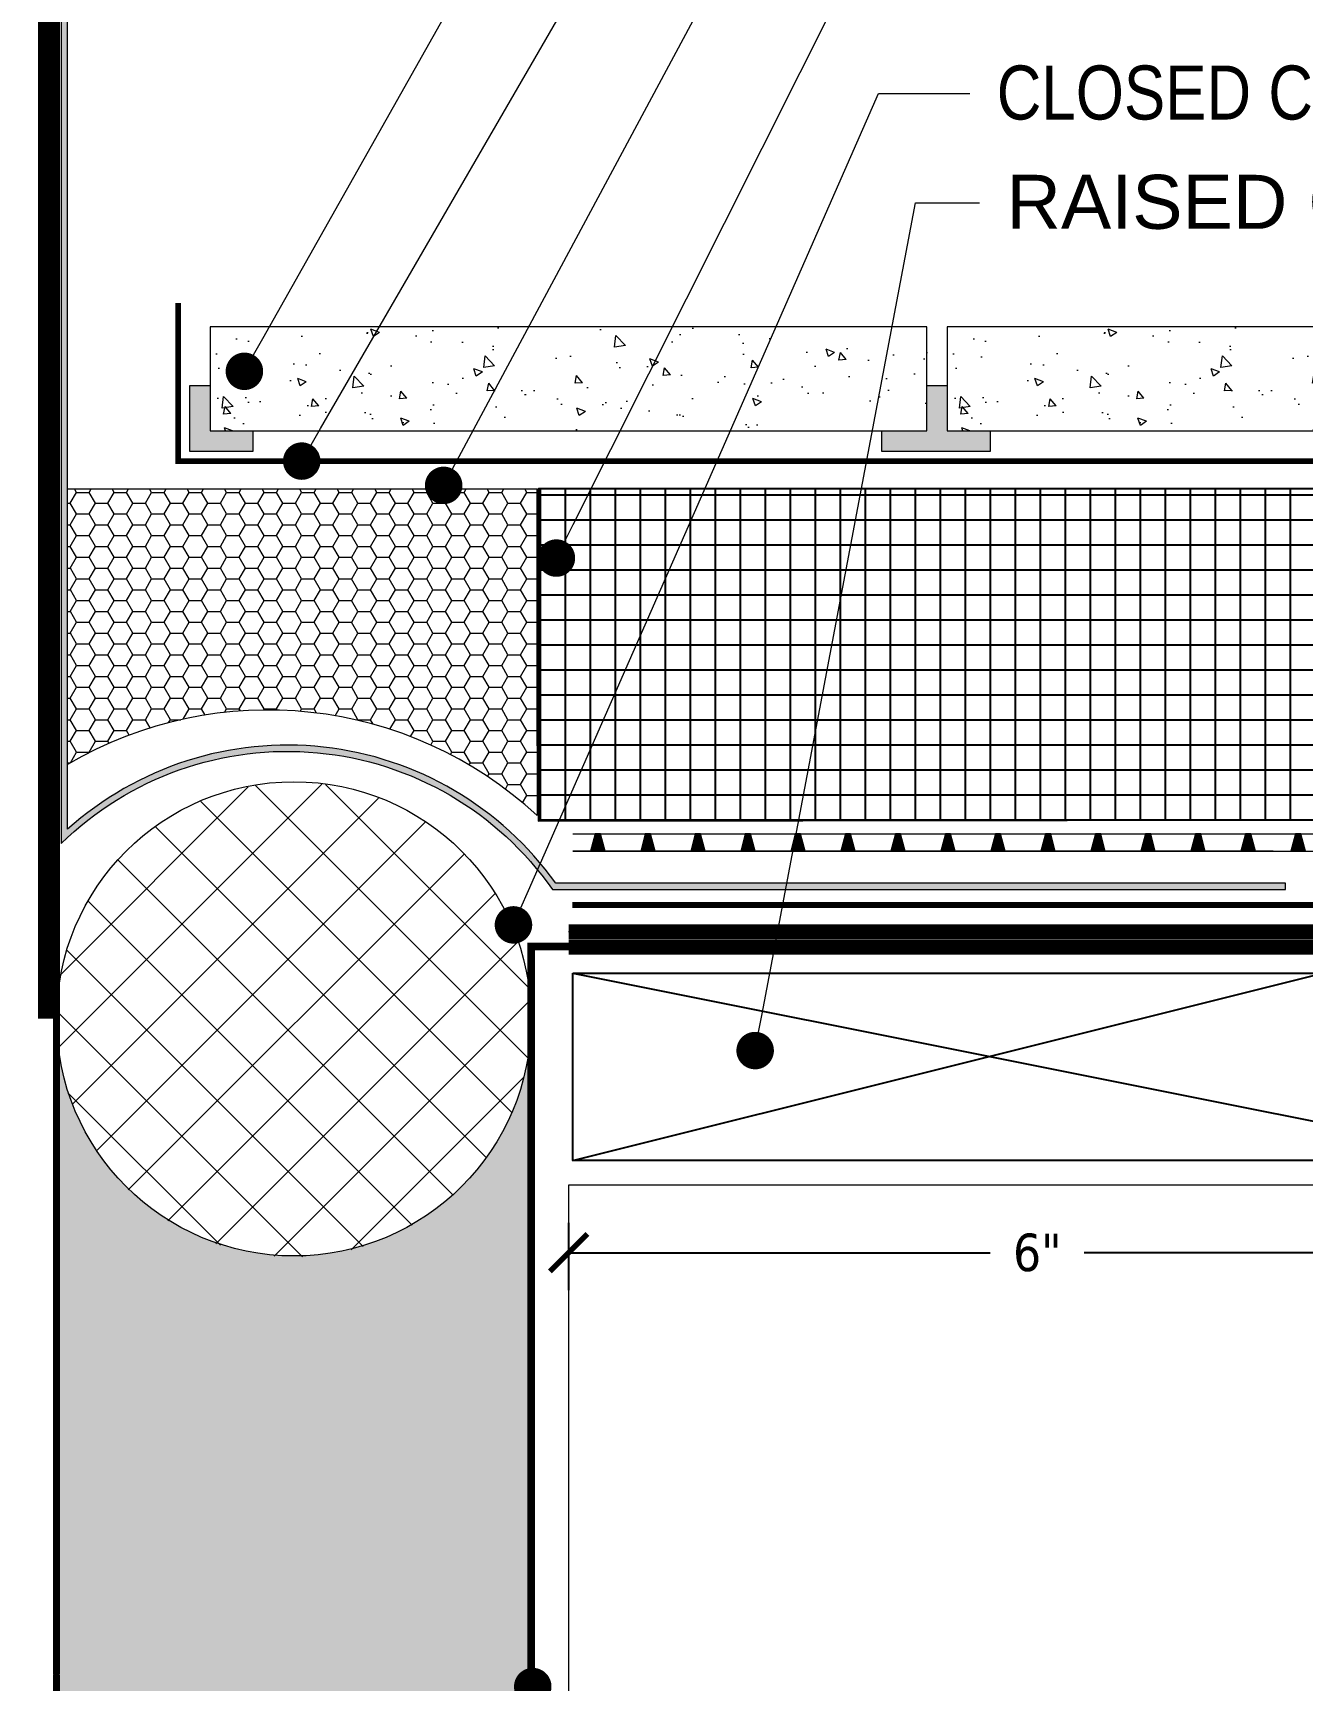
# Model space of a CAD drawing. Header units: inches. Extents: x -15 to 496, y -7 to 80.
# Drawn here: x 9.25 to 34.63, y 9.69 to 42.63 of the extents above; entities that cross this region are included whole.
import ezdxf
from ezdxf import colors
from ezdxf.entities.mleader import LeaderData, LeaderLine
from ezdxf.math import Vec2, Vec3

# ---------------------------------------------------------------- set-up
doc = ezdxf.new("R2010")
doc.units = ezdxf.units.IN
doc.header["$MEASUREMENT"] = 0
doc.linetypes.add('Dash', pattern=[0.25, 0.125, -0.125])
doc.linetypes.add('Dashed - Dense', pattern=[0.8, 0.5000000000000001, -0.3])
for name, color, linetype, lineweight in [('Dimensions', 20, 'Continuous', 0), ('Drainage Mat', 191, 'Continuous', 0), ('Others', 190, 'Continuous', 0), ('RAM HDR 327', 63, 'Continuous', 0), ('Ram Mastic', 191, 'Continuous', 0), ('RAM POLY FELT 3.5 FILTER FABRIC.', 4, 'Dash', 0), ('RT-250 HRA SYSTEM LIQUID', 241, 'Continuous', 0), ('RT-250 HRA SYSTEM MESH', 3, 'Continuous', 0), ('Text', 20, 'Continuous', 0)]:
    doc.layers.add(name, color=color, linetype=linetype, lineweight=lineweight)
doc.layers.add('Insulation Border', color=8, linetype='Continuous')
doc.layers.add('Insulation Foam', color=9, linetype='Continuous')
doc.layers.add('Protection Course', color=99, linetype='Dashed - Dense', lineweight=0, true_color=0x216123)
doc.styles.add('Annotative', font='tahoma.ttf')
doc.styles.get("Standard").update_dxf_attribs({"font": ''})
doc.styles.get('Standard').set_extended_font_data('Arial Narrow')
doc.dimstyles.new('Annotative', dxfattribs={"dimscale": 0, "dimtxt": 0.09375, "dimasz": 0.09375, "dimexe": 0.09375, "dimexo": 0.09375, "dimgap": 0.0625, "dimtad": 0, "dimtih": 1, "dimtoh": 1, "dimlfac": -1, "dimzin": 3, "dimdsep": 46, "dimlunit": 4, "dimtxsty": 'Annotative', "dimblk": 'ARCHTICK', "dimcen": 0.09, "dimclrd": 256, "dimclre": 256, "dimclrt": 256, "dimadec": 0, "dimazin": 2, "dimtfac": 1, "dimtix": 1, "dimtofl": 0, "dimtmove": 1, "dimatfit": 1, "dimldrblk": 'CLOSEDBLANK', "dimfxl": 1, "dimtfill": 1, "dimtolj": 1, "dimtzin": 0, "dimarcsym": 0})

# ---------------------------------------------------------------- blocks, each defined once
blk = doc.blocks.new('_Dot')
at = {"color": 0, "linetype": 'ByBlock', "lineweight": -2}
blk.add_line((-0.5, 0), (-1, 0), dxfattribs=at)
at = {"color": 0, "linetype": 'ByBlock', "const_width": 0.5}
blk.add_lwpolyline([(-0.25, 0, 1), (0.25, 0, 1)], format="xyb", close=True, dxfattribs=at)
blk = doc.blocks.new('*U18')
at = {"layer": 'Drainage Mat'}
h = blk.add_hatch(color=256, dxfattribs=at)
h.dxf.hatch_style = 1
h.paths.add_polyline_path([(0.5, 0.3434894559173207), (0.4471967740336369, 0.3434894559173207), (0.3551590517043379, 0), (0.5, 0), (0.644840948295661, 0), (0.5528032259663647, 0.3434894559173207)])
at = {"layer": 'Drainage Mat', "linetype": 'Continuous'}
for points in [[(0, 0.3434894559173207), (1, 0.3434894559173207)], [(0, 0), (1, 0)]]:
    blk.add_lwpolyline(points, dxfattribs=at)
blk.add_lwpolyline([(0.5, 0.3434894559173207), (0.4471967740336369, 0.3434894559173207), (0.3551590517043379, 0), (0.5, 0), (0.644840948295661, 0), (0.5528032259663647, 0.3434894559173207)], close=True, dxfattribs=at)
blk = doc.blocks.new('*U19')
at = {"layer": 'Drainage Mat', "color": 0, "linetype": 'ByBlock', "lineweight": -2, "transparency": 16777216}
for p in [(20.048463443129435, 26.26517025282618), (21.048463443129435, 26.26517025282618), (22.048463443129435, 26.26517025282618), (23.048463443129435, 26.26517025282618), (24.048463443129435, 26.26517025282618), (25.048463443129435, 26.26517025282618), (26.048463443129435, 26.26517025282618), (27.048463443129435, 26.26517025282618), (28.048463443129435, 26.26517025282618), (29.048463443129435, 26.26517025282618), (30.048463443129435, 26.26517025282618), (31.048463443129435, 26.26517025282618), (32.048463443129435, 26.26517025282618), (33.048463443129435, 26.26517025282618), (34.048463443129435, 26.26517025282618)]:
    blk.add_blockref('*U18', p, dxfattribs=at)
blk = doc.blocks.new('_ArchTick')
at = {"color": 0, "linetype": 'ByBlock', "const_width": 0.15}
blk.add_lwpolyline([(-0.5, -0.5), (0.5, 0.5)], dxfattribs=at)
blk = doc.blocks.new('*D25')
at = {"layer": 'Defpoints', "color": 0, "transparency": 16777216}
for p in [(38.70365223861597, 20.401707986979872), (19.962747214748447, 19.58192110028709), (38.70365223861597, 18.232645810104188)]:
    blk.add_point(p, dxfattribs=at)
at = {"layer": 'Dimensions', "lineweight": -2, "transparency": 16777216}
for p, q in [((38.70365223861597, 19.651707986979872), (38.70365223861597, 17.482645810104188)), ((19.962747214748447, 18.83192110028709), (19.962747214748447, 17.482645810104188)), ((19.962747214748447, 18.232645810104188), (28.39473431365333, 18.232645810104188)), ((38.70365223861597, 18.232645810104188), (30.27166513971109, 18.232645810104188))]:
    blk.add_line(p, q, dxfattribs=at)
at = {"layer": 'Dimensions', "lineweight": -2, "transparency": 16777216, "xscale": 0.75, "yscale": 0.75, "zscale": 0.75, "rotation": 180}
blk.add_blockref('_ArchTick', (19.962747214748447, 18.232645810104188), dxfattribs=at)
at = {"layer": 'Dimensions', "lineweight": -2, "transparency": 16777216, "xscale": 0.75, "yscale": 0.75, "zscale": 0.75}
blk.add_blockref('_ArchTick', (38.70365223861597, 18.232645810104188), dxfattribs=at)
at = {"layer": 'Dimensions', "transparency": 16777216, "insert": (29.33319972668221, 18.232645810104188), "char_height": 0.75, "attachment_point": 5, "style": 'Annotative', "bg_fill": 3, "box_fill_scale": 1.25, "bg_fill_color": 9, "bg_fill_true_color": 13158600, "bg_fill_transparency": 0}
blk.add_mtext('\\A1;6"', dxfattribs=at)
blk = doc.blocks.new('_ClosedBlank')
at = {"color": 0, "linetype": 'ByBlock', "lineweight": -2}
for p, q in [((-1, 0.1666666666666666), (0, 0)), ((-1, 0.1666666666666666), (-1, -0.1666666666666666)), ((0, 0), (-1, -0.1666666666666666))]:
    blk.add_line(p, q, dxfattribs=at)
blk = doc.blocks.new('*D23')
at = {"layer": 'Defpoints', "color": 0, "transparency": 16777216}
for p in [(8.976974141485133, 19.58192110028709), (-8.441853331454585, 4.805723811243249), (14.469860718428102, 4.8057238112432525)]:
    blk.add_point(p, dxfattribs=at)
at = {"layer": 'Dimensions', "lineweight": -2, "transparency": 16777216}
for p, q in [((7.851974141485132, 19.581921100287087), (-9.566853331454588, 19.581921100287083)), ((-8.441853331454586, 19.581921100287083), (-8.441853331454586, 15.42816597490553)), ((-8.441853331454585, 4.805723811243249), (-8.441853331454585, 8.959478936624805)), ((13.344860718428102, 4.805723811243252), (-9.566853331454586, 4.805723811243249))]:
    blk.add_line(p, q, dxfattribs=at)
at = {"layer": 'Dimensions', "lineweight": -2, "transparency": 16777216, "xscale": 1.125, "yscale": 1.125, "zscale": 1.125}
for p, rotation in [((-8.441853331454586, 19.581921100287083), 90), ((-8.441853331454585, 4.805723811243249), 270)]:
    blk.add_blockref('_ArchTick', p, dxfattribs=dict(at, rotation=rotation))
at = {"layer": 'Dimensions', "transparency": 16777216, "insert": (-8.441853331454581, 12.193822455765167), "char_height": 1.125, "attachment_point": 5, "style": 'Annotative', "bg_fill": 3, "box_fill_scale": 1.25, "bg_fill_color": 9, "bg_fill_true_color": 13158600, "bg_fill_transparency": 0}
blk.add_mtext('\\A1;JOINT DEPTH IS\\P1.5 x JOINT WIDTH\\P3"MAX JOINT', dxfattribs=at)

msp = doc.modelspace()

# ---------------------------------------------------------------- hatches: boundary and pattern name
at = {"layer": 'Drainage Mat'}
h = msp.add_hatch(dxfattribs=at)
h.set_pattern_fill('ANSI37', color=256, scale=8)
h.set_pattern_definition([(45, (-1053.380115513799, 26.927562556673283), (-0.7071067811865476, 0.7071067811865476), []), (135, (-1053.380115513799, 26.927562556673283), (-0.7071067811865476, -0.7071067811865475), [])])
edge = h.paths.add_edge_path()
edge.add_arc((14.46477733557606, 22.893227737057888), 4.7428868662594255, 0, 360)
at = {"layer": 'Insulation Foam'}
h = msp.add_hatch(dxfattribs=at)
h.set_pattern_fill('NET', color=256, scale=4)
h.set_pattern_definition([(0, (-1216.6025556016025, 24.390304859106266), (0, 0.5), []), (90, (-1216.6025556016025, 24.390304859106266), (-0.5, 3.061616997868383e-17), [])])
h.paths.add_polyline_path([(73.75757813867847, 33.508425215979216), (19.358142606878005, 33.508425215979216), (19.35814172718949, 26.871193134305344), (35.21561677434249, 26.887728719392072), (40.023642416499, 22.237138425399674), (42.423005791316996, 22.23071900457736), (42.986706126187414, 22.21889562166169), (50.69767038671887, 22.218895621661694), (51.724997848397265, 22.2188956216617), (73.75757813867892, 22.2188956216617)])
at = {"layer": 'Others', "linetype": 'Continuous'}
h = msp.add_hatch(dxfattribs=at)
h.set_pattern_fill('CONCRETE___STRUCTURAL_0002', color=256, style=0, pattern_type=2)
h.set_pattern_definition([(129.9999999999999, (18.482862884882366, 35.47839970753909), (1.757463983313544, 0.15375817560101235), [0.18376845940420047, -2.021453053446205]), (185.00000000000003, (18.482862884882366, 35.47839970753909), (0.3399749175778564, 1.8430558611467969), [0.1470147675233602, -1.6171624427569624]), (79.54860000000015, (18.336407557554253, 35.46558653746573), (-1.417490371046166, 1.6892965666250517), [0.15617915357908055, -1.7179707432753006]), (133.81579999999994, (18.482862884882366, 35.96844893261696), (2.6150032442514375, 0.40556232353794), [0.27565268910630075, -3.032179580169308]), (83.36440000000016, (18.264945970041367, 35.93465193558387), (-2.290153672816629, 2.386828538846319), [0.23426873771935922, -2.576955703271602]), (188.8158, (18.482862884882366, 35.96844893261696), (-2.2901518096125306, 2.3868303275869645), [0.22052215128504027, -2.425743664135443]), (158.99999999999994, (18.237838272343538, 35.845936626347495), (1.4625691916708314, 0.9865153768613022), [0.18376845940420025, -2.0214530534462023]), (214.0000000000003, (18.237838272343538, 35.845936626347495), (-0.5961824492886838, 1.776796088201957), [0.14701476752336032, -1.6171624427569637]), (108.54859999999975, (18.11595755866699, 35.76372693374539), (-2.058752240146237, 0.7902790998834682), [0.15617915357908052, -1.7179707432753004]), (142.49999999999991, (18.482862884882366, 35.47839970753909), (-0.029794638376485993, 0.8156718755160973), [0, -1.5975604737538491, 0, -1.6416649040108573, 0, -1.6232880580704374]), (172.49999999999997, (18.482862884882366, 35.47839970753909), (-0.6445851148255894, 0.9664057688479316), [0, -0.9359940198987268, 0, -1.5608067818730074, 0, -0.6186871466608075]), (212.50000000000006, (19.029267770844285, 35.47839970753909), (1.3079963558773418, 0.05526498707581684), [0, -0.6125615313473346, 0, -1.911191977803684, 0, -2.5360047397779657]), (222.4999999999999, (19.274292383383113, 35.47839970753909), (-1.4289496518118305, 0.24528184509193485), [0, -0.7963299907515354, 0, -1.269227492951678, 0, -1.8009309021611646])])
h.paths.add_polyline_path([(27.126600613955702, 36.74693709429372), (12.793685098254514, 36.74693709429372), (12.793685098254514, 34.66919370228544), (27.126600613955702, 34.66919370228544)])
h = msp.add_hatch(dxfattribs=at)
h.set_pattern_fill('CONCRETE___STRUCTURAL_0002', color=256, style=0, pattern_type=2)
h.set_pattern_definition([(129.9999999999999, (33.223185718156515, 35.47839970753909), (1.757463983313544, 0.15375817560101235), [0.18376845940420047, -2.021453053446205]), (185.00000000000003, (33.223185718156515, 35.47839970753909), (0.3399749175778564, 1.8430558611467969), [0.1470147675233602, -1.6171624427569624]), (79.54860000000015, (33.0767303908284, 35.46558653746573), (-1.417490371046166, 1.6892965666250517), [0.15617915357908055, -1.7179707432753006]), (133.81579999999994, (33.223185718156515, 35.96844893261696), (2.6150032442514375, 0.40556232353794), [0.27565268910630075, -3.032179580169308]), (83.36440000000016, (33.005268803315516, 35.93465193558387), (-2.290153672816629, 2.386828538846319), [0.23426873771935922, -2.576955703271602]), (188.8158, (33.223185718156515, 35.96844893261696), (-2.2901518096125306, 2.3868303275869645), [0.22052215128504027, -2.425743664135443]), (158.99999999999994, (32.97816110561769, 35.845936626347495), (1.4625691916708314, 0.9865153768613022), [0.18376845940420025, -2.0214530534462023]), (214.0000000000003, (32.97816110561769, 35.845936626347495), (-0.5961824492886838, 1.776796088201957), [0.14701476752336032, -1.6171624427569637]), (108.54859999999975, (32.85628039194114, 35.76372693374539), (-2.058752240146237, 0.7902790998834682), [0.15617915357908052, -1.7179707432753004]), (142.49999999999991, (33.223185718156515, 35.47839970753909), (-0.029794638376485993, 0.8156718755160973), [0, -1.5975604737538491, 0, -1.6416649040108573, 0, -1.6232880580704374]), (172.49999999999997, (33.223185718156515, 35.47839970753909), (-0.6445851148255894, 0.9664057688479316), [0, -0.9359940198987268, 0, -1.5608067818730074, 0, -0.6186871466608075]), (212.50000000000006, (33.769590604118434, 35.47839970753909), (1.3079963558773418, 0.05526498707581684), [0, -0.6125615313473346, 0, -1.911191977803684, 0, -2.5360047397779657]), (222.4999999999999, (34.01461521665726, 35.47839970753909), (-1.4289496518118305, 0.24528184509193485), [0, -0.7963299907515354, 0, -1.269227492951678, 0, -1.8009309021611646])])
h.paths.add_polyline_path([(41.86692344722985, 36.74693709429372), (27.53400793152889, 36.74693709429372), (27.53400793152889, 34.66919370228544), (41.86692344722985, 34.66919370228544)])
for points in [[(12.38627776941405, 35.5768948071414), (12.793685102020277, 35.5768948071414), (12.793685102020277, 34.66919370074365), (13.650599033338608, 34.66919370074365), (13.650599033338608, 34.25541797004254), (12.38627776941405, 34.25541797004254)], [(28.390921866612757, 34.66919370228544), (28.390921866612757, 34.2554179706608), (26.224680697279723, 34.2554179706608), (26.224680697279723, 34.66919370228544), (27.126600613955702, 34.66919370228544), (27.126600613955702, 35.5768947996457), (27.53400793152889, 35.5768947996457), (27.53400793152889, 34.66919370228544)]]:
    msp.add_hatch(color=256, dxfattribs=at).paths.add_polyline_path(points)
at = {"layer": 'Protection Course'}
h = msp.add_hatch(dxfattribs=at)
h.set_pattern_fill('AGGREGAT', color=256, scale=0.3, pattern_type=2)
h.set_pattern_definition([(0, (-1053.3750321309471, 26.944495698273997), (0.3, 0.3), [0.03, -0.045, 0.015, -0.045, 0.015, -0.15]), (0, (-1053.225032130947, 26.974495698273998), (0.3, 0.3), [0.015, -0.285]), (0, (-1053.3150321309472, 26.989495698274), (0.3, 0.3), [0.015, -0.03, 0.015, -0.24]), (0, (-1053.165032130947, 27.004495698273995), (0.3, 0.3), [0.03, -0.27]), (0, (-1053.1350321309474, 27.019495698273996), (0.3, 0.3), [0.015, -0.285]), (0, (-1053.225032130947, 27.049495698273997), (0.3, 0.3), [0.03, -0.27]), (0, (-1053.3750321309471, 27.064495698273998), (0.3, 0.3), [0.015, -0.03, 0.015, -0.075, 0.045, -0.12]), (0, (-1053.165032130947, 27.094495698273995), (0.3, 0.3), [0.03, -0.27]), (0, (-1053.3450321309474, 27.109495698273996), (0.3, 0.3), [0.03, -0.015, 0.015, -0.12, 0.015, -0.105]), (0, (-1053.3600321309473, 27.124495698273996), (0.3, 0.3), [0.015, -0.285]), (0, (-1053.2550321309473, 27.139495698273997), (0.3, 0.3), [0.015, -0.015, 0.015, -0.255]), (0, (-1053.3000321309473, 27.154495698273998), (0.3, 0.3), [0.015, -0.285]), (0, (-1053.1050321309472, 27.169495698273998), (0.3, 0.3), [0.015, -0.285]), (0, (-1053.2400321309474, 27.184495698274), (0.3, 0.3), [0.015, -0.12, 0.015, -0.15]), (0, (-1053.2400321309474, 27.199495698273996), (0.3, 0.3), [0.03, -0.27]), (0, (-1053.1800321309474, 27.214495698273996), (0.3, 0.3), [0.03, -0.27]), (0, (-1053.3600321309473, 27.229495698273997), (0.3, 0.3), [0.015, -0.18, 0.03, -0.075]), (90, (-1053.3750321309471, 27.079495698273995), (-0.29999999999999993, 0.3), [0.06, -0.06, 0.03, -0.15]), (90, (-1053.3600321309473, 27.079495698273995), (-0.29999999999999993, 0.3), [0.015, -0.105, 0.03, -0.15]), (90, (-1053.3450321309474, 27.004495698273995), (-0.29999999999999993, 0.3), [0.045, -0.255]), (90, (-1053.330032130947, 27.004495698273995), (-0.29999999999999993, 0.3), [0.03, -0.27]), (90, (-1053.3150321309472, 26.959495698273997), (-0.29999999999999993, 0.3), [0.015, -0.18, 0.015, -0.015, 0.03, -0.045]), (90, (-1053.2850321309475, 26.959495698273997), (-0.29999999999999993, 0.3), [0.015, -0.105, 0.015, -0.165]), (90, (-1053.2700321309471, 27.079495698273995), (-0.29999999999999993, 0.3), [0.03, -0.045, 0.015, -0.015, 0.03, -0.165]), (90, (-1053.2550321309473, 27.019495698273996), (-0.29999999999999993, 0.3), [0.03, -0.165, 0.015, -0.09]), (90, (-1053.2400321309474, 26.959495698273997), (-0.29999999999999993, 0.3), [0.015, -0.015, 0.03, -0.24]), (90, (-1053.2100321309472, 27.154495698273998), (-0.29999999999999993, 0.3), [0.015, -0.285]), (90, (-1053.1950321309473, 27.154495698273998), (-0.29999999999999993, 0.3), [0.03, -0.03, 0.015, -0.015, 0.03, -0.18]), (90, (-1053.1800321309474, 27.019495698273996), (-0.29999999999999993, 0.3), [0.015, -0.015, 0.015, -0.03, 0.015, -0.21]), (90, (-1053.1350321309474, 27.124495698273996), (-0.29999999999999993, 0.3), [0.06, -0.24]), (90, (-1053.1200321309475, 27.094495698273995), (-0.29999999999999993, 0.3), [0.06, -0.045, 0.03, -0.165]), (90, (-1053.1050321309472, 26.974495698273998), (-0.29999999999999993, 0.3), [0.015, -0.045, 0.03, -0.21]), (90, (-1053.0900321309473, 27.004495698273995), (-0.29999999999999993, 0.3), [0.045, -0.255]), (45, (-1053.2550321309473, 26.944495698273997), (0, 0.29999999949659056), [0.021213000000000003, -0.4030510686]), (45, (-1053.0900321309473, 26.959495698273997), (0, 0.29999999949659056), [0.021213000000000003, -0.36062506860000004, 0.021213000000000003, -0.021213000000000003]), (45, (-1053.2850321309475, 26.974495698273998), (0, 0.29999999949659056), [0.021213000000000003, -0.16970400000000002, 0.021213000000000003, -0.21213406860000003]), (45, (-1053.2100321309472, 26.974495698273998), (0, 0.29999999949659056), [0.021213000000000003, -0.3394120686, 0.021213000000000003, -0.042426000000000005]), (45, (-1053.1950321309473, 26.974495698273998), (0, 0.29999999949659056), [0.042426000000000005, -0.16970400000000002, 0.042426000000000005, -0.16970806859999998]), (45, (-1053.2700321309471, 27.004495698273995), (0, 0.29999999949659056), [0.02121, -0.19091999999999998, 0.02121, -0.02121, 0.02121, -0.1485040686]), (45, (-1053.1200321309475, 27.019495698273996), (0, 0.29999999949659056), [0.021213000000000003, -0.021213000000000003, 0.021213000000000003, -0.36062506860000004]), (45, (-1053.330032130947, 27.034495698273997), (0, 0.29999999949659056), [0.021213000000000003, -0.254556, 0.021213000000000003, -0.12728206860000002]), (45, (-1053.0900321309473, 27.064495698273998), (0, 0.29999999949659056), [0.02121, -0.02121, 0.02121, -0.08485200000000001, 0.02121, -0.2545720686]), (45, (-1053.2700321309471, 27.109495698273996), (0, 0.29999999949659056), [0.021213000000000003, -0.4030510686]), (45, (-1053.3450321309474, 27.124495698273996), (0, 0.29999999949659056), [0.04242629999999999, -0.3818377686]), (45, (-1053.3750321309471, 27.154495698273998), (0, 0.29999999949659056), [0.021213000000000003, -0.021213000000000003, 0.021213000000000003, -0.36062506860000004]), (45, (-1053.2100321309472, 27.199495698273996), (0, 0.29999999949659056), [0.021213000000000003, -0.4030510686]), (45, (-1053.1200321309475, 27.229495698273997), (0, 0.29999999949659056), [0.021213000000000003, -0.4030510686]), (135, (-1053.2400321309474, 26.974495698273998), (1.6653345369377347e-17, 0.29999999949659056), [0.021213000000000003, -0.4030510686]), (135, (-1053.225032130947, 26.974495698273998), (1.6653345369377347e-17, 0.29999999949659056), [0.021213000000000003, -0.4030510686]), (135, (-1053.3150321309472, 26.989495698274), (1.6653345369377347e-17, 0.29999999949659056), [0.021213000000000003, -0.08485200000000001, 0.042426000000000005, -0.2757730686]), (135, (-1053.3750321309471, 26.989495698274), (1.6653345369377347e-17, 0.29999999949659056), [0.021213000000000003, -0.4030510686]), (135, (-1053.1800321309474, 27.034495698273997), (1.6653345369377347e-17, 0.29999999949659056), [0.021213000000000003, -0.16970562, 0.021213000000000003, -0.2121324486]), (135, (-1053.165032130947, 27.034495698273997), (1.6653345369377347e-17, 0.29999999949659056), [0.02121, -0.12729, 0.02121, -0.12726, 0.02121, -0.10608406860000001]), (135, (-1053.3450321309474, 27.049495698273997), (1.6653345369377347e-17, 0.29999999949659056), [0.021213000000000003, -0.4030510686]), (135, (-1053.1050321309472, 27.064495698273998), (1.6653345369377347e-17, 0.29999999949659056), [0.04242, -0.10606499999999999, 0.02121, -0.02121, 0.02121, -0.21214906860000002]), (135, (-1053.3000321309473, 27.109495698273996), (1.6653345369377347e-17, 0.29999999949659056), [0.021213000000000003, -0.4030510686]), (135, (-1053.1800321309474, 27.109495698273996), (1.6653345369377347e-17, 0.29999999949659056), [0.04242629999999999, -0.3818377686]), (135, (-1053.165032130947, 27.109495698273996), (1.6653345369377347e-17, 0.29999999949659056), [0.021213000000000003, -0.4030510686]), (135, (-1053.2550321309473, 27.139495698273997), (1.6653345369377347e-17, 0.29999999949659056), [0.021213000000000003, -0.4030510686]), (135, (-1053.3450321309474, 27.184495698274), (1.6653345369377347e-17, 0.29999999949659056), [0.021213000000000003, -0.4030510686]), (135, (-1053.1050321309472, 27.184495698274), (1.6653345369377347e-17, 0.29999999949659056), [0.021213000000000003, -0.4030510686]), (26.565051199999992, (-1053.3450321309474, 26.944495698273997), (0.30000000000002824, 1.2001934446281836e-10), [0.03354, -0.6372803930999998]), (26.565051199999992, (-1053.3750321309471, 26.974495698273998), (0.30000000000002824, 1.2001934446281836e-10), [0.03354, -0.6372803930999998]), (26.565051199999992, (-1053.3750321309471, 26.989495698274), (0.30000000000002824, 1.2001934446281836e-10), [0.03354, -0.6372803930999998]), (26.565051199999992, (-1053.3000321309473, 26.989495698274), (0.30000000000002824, 1.2001934446281836e-10), [0.03354, -0.6372803930999998]), (26.565051199999992, (-1053.3150321309472, 27.049495698273997), (0.30000000000002824, 1.2001934446281836e-10), [0.03354, -0.6372803930999998]), (26.565051199999992, (-1053.3150321309472, 27.064495698273998), (0.30000000000002824, 1.2001934446281836e-10), [0.03354, -0.6372803930999998]), (26.565051199999992, (-1053.2550321309473, 27.124495698273996), (0.30000000000002824, 1.2001934446281836e-10), [0.03354, -0.6372803930999998]), (26.565051199999992, (-1053.2400321309474, 27.139495698273997), (0.30000000000002824, 1.2001934446281836e-10), [0.03354, -0.6372803930999998]), (26.565051199999992, (-1053.3600321309473, 27.169495698273998), (0.30000000000002824, 1.2001934446281836e-10), [0.03354, -0.6372803930999998]), (26.565051199999992, (-1053.2700321309471, 27.169495698273998), (0.30000000000002824, 1.2001934446281836e-10), [0.03354, -0.6372803930999998]), (63.43494882000001, (-1053.1200321309475, 26.944495698273997), (1.5299594924300663e-11, 0.3000000000000282), [0.03353999999999997, -0.6372803930999994]), (63.43494882000001, (-1053.1950321309473, 26.989495698274), (1.5299594924300663e-11, 0.3000000000000282), [0.03353999999999997, -0.6372803930999994]), (63.43494882000001, (-1053.2400321309474, 27.019495698273996), (1.5299594924300663e-11, 0.3000000000000282), [0.03353999999999997, -0.6372803930999994]), (63.43494882000001, (-1053.1950321309473, 27.064495698273998), (1.5299594924300663e-11, 0.3000000000000282), [0.03353999999999997, -0.6372803930999994]), (63.43494882000001, (-1053.1800321309474, 27.064495698273998), (1.5299594924300663e-11, 0.3000000000000282), [0.03353999999999997, -0.6372803930999994]), (63.43494882000001, (-1053.2850321309475, 27.109495698273996), (1.5299594924300663e-11, 0.3000000000000282), [0.03353999999999997, -0.6372803930999994]), (63.43494882000001, (-1053.3150321309472, 27.124495698273996), (1.5299594924300663e-11, 0.3000000000000282), [0.03353999999999997, -0.6372803930999994]), (63.43494882000001, (-1053.1950321309473, 27.184495698274), (1.5299594924300663e-11, 0.3000000000000282), [0.03353999999999997, -0.6372803930999994]), (63.43494882000001, (-1053.3150321309472, 27.214495698273996), (1.5299594924300663e-11, 0.3000000000000282), [0.03353999999999997, -0.6372803930999994]), (116.56505120000001, (-1053.3600321309473, 27.124495698273996), (-1.200194443828906e-10, 0.3000000000000282), [0.03353999999999997, -0.6372803930999994]), (116.56505120000001, (-1053.1800321309474, 27.124495698273996), (-1.200194443828906e-10, 0.3000000000000282), [0.03353999999999997, -0.6372803930999994]), (116.56505120000001, (-1053.3750321309471, 27.139495698273997), (-1.200194443828906e-10, 0.3000000000000282), [0.03353999999999997, -0.6372803930999994]), (116.56505120000001, (-1053.1350321309474, 27.184495698274), (-1.200194443828906e-10, 0.3000000000000282), [0.03353999999999997, -0.6372803930999994]), (116.56505120000001, (-1053.330032130947, 27.199495698273996), (-1.200194443828906e-10, 0.3000000000000282), [0.03353999999999997, -0.6372803930999994]), (116.56505120000001, (-1053.2700321309471, 27.214495698273996), (-1.200194443828906e-10, 0.3000000000000282), [0.03353999999999997, -0.6372803930999994]), (153.4349488, (-1053.2550321309473, 26.944495698273997), (-0.3000000000000282, 1.200193777695091e-10), [0.03354, -0.6372803930999998]), (153.4349488, (-1053.3150321309472, 26.974495698273998), (-0.3000000000000282, 1.200193777695091e-10), [0.03354, -0.6372803930999998]), (153.4349488, (-1053.1050321309472, 26.989495698274), (-0.3000000000000282, 1.200193777695091e-10), [0.03354, -0.6372803930999998]), (153.4349488, (-1053.1350321309474, 27.019495698273996), (-0.3000000000000282, 1.200193777695091e-10), [0.03354, -0.6372803930999998]), (153.4349488, (-1053.2550321309473, 27.049495698273997), (-0.3000000000000282, 1.200193777695091e-10), [0.03354, -0.6372803930999998]), (153.4349488, (-1053.330032130947, 27.064495698273998), (-0.3000000000000282, 1.200193777695091e-10), [0.03354, -0.6372803930999998]), (153.4349488, (-1053.2400321309474, 27.064495698273998), (-0.3000000000000282, 1.200193777695091e-10), [0.03354, -0.6372803930999998]), (153.4349488, (-1053.2850321309475, 27.094495698273995), (-0.3000000000000282, 1.200193777695091e-10), [0.03354, -0.6372803930999998]), (153.4349488, (-1053.2850321309475, 27.169495698273998), (-0.3000000000000282, 1.200193777695091e-10), [0.03354, -0.6372803930999998]), (153.4349488, (-1053.3750321309471, 27.229495698273997), (-0.3000000000000282, 1.200193777695091e-10), [0.03354, -0.6372803930999998]), (153.4349488, (-1053.1950321309473, 27.229495698273997), (-0.3000000000000282, 1.200193777695091e-10), [0.03354, -0.6372803930999998]), (153.4349488, (-1053.165032130947, 27.229495698273997), (-0.3000000000000282, 1.200193777695091e-10), [0.03354, -0.6372803930999998])])
edge = h.paths.add_edge_path()
edge.add_line((34.29490664332104, 25.496997386619498), (34.29490664332104, 25.621997386619498))
edge.add_line((34.29490664332104, 25.621997386619498), (19.70509428430944, 25.621997386619498))
edge.add_arc((14.341722939284349, 21.79620320104964), 6.588053835160758, 35.500981220284615, 131.89387685699342)
edge.add_line((9.942530175159732, 26.700237903113848), (9.942530175159732, 62.70372858894375))
edge.add_line((9.942530175159732, 62.70372858894375), (9.817530175159732, 62.70372858894375))
edge.add_line((9.817530175159732, 62.70372858894375), (9.817530175159732, 26.417221254326122))
edge.add_arc((14.338481103948016, 21.79465299830246), 6.465843686798288, 34.931756182481024, 134.3632643875278, ccw=False)
edge.add_line((19.63940372292734, 25.496997386619498), (34.29490664332104, 25.496997386619498))
at = {"layer": 'Ram Mastic', "linetype": 'Continuous'}
h = msp.add_hatch(dxfattribs=at)
h.set_pattern_fill('HONEY', color=256, scale=2, style=0)
h.set_pattern_definition([(0, (-1053.3750321309471, 26.944495698273997), (0.375, 0.21650635094610965), [0.25, -0.5]), (120, (-1053.3750321309471, 26.944495698273997), (-0.3749999999999999, 0.2165063509461097), [0.2499999999999999, -0.4999999999999998]), (60, (-1053.3750321309471, 26.944495698273997), (8.326672684688674e-17, 0.43301270189221935), [-0.5, 0.25])])
edge = h.paths.add_edge_path()
edge.add_line((19.331438664794064, 33.50842512317631), (19.331438664794064, 26.976826751945552))
edge.add_arc((13.952042168506672, 21.172475986225393), 7.9138103639008985, 47.17604866247867, 120.44077623691557)
edge.add_line((9.942530175159732, 27.995393840852714), (9.942530175159732, 33.50842512317631))
edge.add_line((9.942530175159732, 33.50842512317631), (19.331438664794064, 33.50842512317631))
at = {"layer": 'RT-250 HRA SYSTEM LIQUID', "ltscale": 1.5}
msp.add_hatch(color=256, dxfattribs=at).paths.add_polyline_path([(9.726973852164178, 22.91016087865846), (9.726973852164406, 9.809253749811049, 1.0514358031147883), (19.212747584690874, 9.809253749822872), (19.21274758469633, 22.910160878653144, -0.9999999999980044)])

# ---------------------------------------------------------------- linework, layer by layer
at = {"layer": 'Drainage Mat'}
msp.add_lwpolyline([(34.048463443129435, 26.26517025282618), (20.048463443129435, 26.26517025282618)], dxfattribs=at)
at = {"layer": 'Insulation Border', "flags": 128}
msp.add_lwpolyline([(73.75757813867847, 33.508425215979216), (19.358142606878005, 33.508425215979216), (19.35814172718949, 26.871193134305344), (35.21561677434249, 26.887728719392072), (40.023642416499, 22.237138425399674), (42.423005791316996, 22.23071900457736), (42.986706126187414, 22.21889562166169), (50.69767038671887, 22.218895621661694), (51.724997848397265, 22.2188956216617), (73.75757813867892, 22.2188956216617)], close=True, dxfattribs=at)
at = {"layer": 'Insulation Border', "linetype": 'Continuous', "flags": 128}
msp.add_lwpolyline([(20.0498332633764, 23.82387270761704), (35.04356400849667, 23.82387270761704), (38.790738287243926, 20.0766984288699), (20.0498332633764, 20.0766984288699)], close=True, dxfattribs=at)
at = {"layer": 'Others'}
for p, q in [((19.331439544486898, 28.37012725143383), (19.331439544486898, 33.50842512317631)), ((73.75757737867832, 19.58192110028709), (19.962747214748447, 19.58192110028709)), ((19.962747214748447, 19.58192110028709), (19.962747214748447, 2.008947163741837))]:
    msp.add_line(p, q, dxfattribs=at)
at = {"layer": 'Others', "flags": 128}
for points in [[(27.126600613955702, 36.74693709429372), (12.793685098254514, 36.74693709429372), (12.793685098254514, 34.66919370228544), (27.126600613955702, 34.66919370228544)], [(41.86692344722985, 36.74693709429372), (27.53400793152889, 36.74693709429372), (27.53400793152889, 34.66919370228544), (41.86692344722985, 34.66919370228544)], [(12.38627776941405, 35.5768948071414), (12.793685102020277, 35.5768948071414), (12.793685102020277, 34.66919370074365), (13.650599033338608, 34.66919370074365), (13.650599033338608, 34.25541797004254), (12.38627776941405, 34.25541797004254)], [(28.390921866612757, 34.66919370228544), (28.390921866612757, 34.2554179706608), (26.224680697279723, 34.2554179706608), (26.224680697279723, 34.66919370228544), (27.126600613955702, 34.66919370228544), (27.126600613955702, 35.5768947996457), (27.53400793152889, 35.5768947996457), (27.53400793152889, 34.66919370228544)]]:
    msp.add_lwpolyline(points, close=True, dxfattribs=at)
at = {"layer": 'Protection Course', "linetype": 'Continuous'}
msp.add_lwpolyline([(34.29490664332104, 25.496997386619498), (34.29490664332104, 25.621997386619498), (19.70509428430944, 25.621997386619498, 0.4472844163459868), (9.942530175159732, 26.700237903113848), (9.942530175159732, 62.70372858894375), (9.817530175159732, 62.70372858894375), (9.817530175159732, 26.417221254326122, -0.4632912577293138), (19.63940372292734, 25.496997386619498), (34.29490664332104, 25.496997386619498)], format="xyb", dxfattribs=at)
at = {"layer": 'Protection Course', "ltscale": 0.2, "const_width": 0.1186}
msp.add_lwpolyline([(20.03438567744695, 25.185964229455433), (35.47642702637688, 25.185964229455415), (39.22206608774093, 21.440325168091405), (49.93962700771965, 21.440325168091427), (51.23866506548245, 21.088549932067437), (73.75757737867832, 21.088549932067437)], dxfattribs=at)
at = {"layer": 'RAM HDR 327', "linetype": 'Continuous'}
msp.add_line((9.726973852168499, 22.9101608786586), (9.72697475683674, 9.79256557492387), dxfattribs=at)
at = {"layer": 'RAM HDR 327', "linetype": 'Continuous', "const_width": 0.14}
msp.add_lwpolyline([(9.72697475683674, 62.70372858894375), (9.72697475683674, 9.79256557492387)], dxfattribs=at)
msp.add_lwpolyline([(9.726973852152582, 9.792564872393847, 1.051435803097066), (19.212747584695194, 9.792564872565663)], format="xyb", dxfattribs=at)
at = {"layer": 'Ram Mastic'}
msp.add_lwpolyline([(19.331438664794064, 33.50842512317631), (19.331438664794064, 26.976826751945552, 0.33103172706227935), (9.942530175159732, 27.995393840852714), (9.942530175159732, 33.50842512317631)], format="xyb", close=True, dxfattribs=at)
at = {"layer": 'Ram Mastic', "linetype": 'Continuous'}
msp.add_circle((14.469860718427867, 22.9101608786586), 4.7428868662594255, dxfattribs=at)
at = {"layer": 'RAM POLY FELT 3.5 FILTER FABRIC.', "ltscale": 1.5, "const_width": 0.1152}
msp.add_lwpolyline([(12.155631216328516, 37.22362853278636), (12.15563121632806, 34.06476695176226), (73.80013984777395, 34.06476776448797)], dxfattribs=at)
at = {"layer": 'RT-250 HRA SYSTEM LIQUID', "ltscale": 1.5, "const_width": 0.3}
for points in [[(9.502289388082886, 62.70372858894375), (9.502289388082886, 22.91309029463403)], [(73.75757737867832, 20.55125438124871), (51.16720304841135, 20.55125438124871), (49.86816499064855, 20.90302961727268), (38.99951098358895, 20.90302961727268), (35.2538719222249, 24.648668678636724), (19.962747214748447, 24.648668678636724)], [(50.0317273324664, 20.599285958064243), (38.88173256357152, 20.599285958064243), (35.134556341968505, 24.34646217966713), (19.962747214748447, 24.34646217966717)]]:
    msp.add_lwpolyline(points, dxfattribs=at)

# ---------------------------------------------------------------- block references
at = {"layer": 'Drainage Mat'}
msp.add_blockref('*U19', (0, 0), dxfattribs=at)

# ---------------------------------------------------------------- leaders
at = {"layer": 'Text'}
ml = msp.add_multileader_mtext('Standard', dxfattribs=at)
ml.set_content('BARRETT APPROVED PROTECTION COURSE \\P(EXPOSED PROTECTION COURSE TO BE GRANULATED)\\P\\pxqj;(CONSULT A BARRETT REPRESENTATIVE)', color=256)
ml.set_leader_properties(color=256, lineweight=0)
ml.set_arrow_properties(name='DOT')
ml.build(insert=Vec2(0, 0))
ml.multileader.update_dxf_attribs({"text_left_attachment_type": 2, "text_right_attachment_type": 2, "dogleg_length": 0.36, "arrow_head_size": 0.75, "scale": 12})
ctx = ml.context
ctx.base_point, ctx.scale, ctx.char_height, ctx.arrow_head_size, ctx.landing_gap_size, ctx.plane_origin = Vec3(28.29250230775768, 64.15734387874575), 12, 1.08, 0.75, 0.54, Vec3(15.815041806976637, 57.93720388314778)
ctx.left_attachment, ctx.right_attachment = 2, 2
notes = []
notes.append((ctx, [(0, (1, 1, 0), (23.505643976125953, 64.15734387874575), (1, 0), 4.786858331631728, [(0, [(10.178977117866339, 55.70663354893024)], 0, [])])]))
ctx.mtext.insert, ctx.mtext.flow_direction = Vec3(28.832502307757636, 66.68483364682214), 5
ml = msp.add_multileader_mtext('Standard', dxfattribs=at)
ml.set_content('OVERBURDEN AS SPECIFIED', color=256)
ml.set_leader_properties(color=256, lineweight=0)
ml.set_arrow_properties(name='DOT')
ml.build(insert=Vec2(0, 0))
ml.multileader.update_dxf_attribs({"text_left_attachment_type": 2, "text_right_attachment_type": 2, "dogleg_length": 0.36, "arrow_head_size": 0.75, "scale": 12})
ctx = ml.context
ctx.base_point, ctx.scale, ctx.char_height, ctx.arrow_head_size, ctx.landing_gap_size, ctx.plane_origin = Vec3(28.06289073334426, 50.91129639272074), 12, 1.08, 0.75, 0.54, Vec3(24.43178157859677, 35.860700773423915)
ctx.left_attachment, ctx.right_attachment = 2, 2
notes.append((ctx, [(0, (1, 1, 0), (21.95553714559759, 50.91129639272074), (1, 0), 6.1073535877466725, [(0, [(13.480219348570813, 35.860700773423915)], 0, [])])]))
ctx.mtext.insert, ctx.mtext.flow_direction = Vec3(28.60289073334426, 51.47008220445335), 5
ml = msp.add_multileader_mtext('Standard', dxfattribs=at)
ml.set_content('RAM POLY FELT 3.5 FILTER FABRIC.', color=256)
ml.set_leader_properties(color=256, lineweight=0)
ml.set_arrow_properties(name='DOT')
ml.build(insert=Vec2(0, 0))
ml.multileader.update_dxf_attribs({"text_left_attachment_type": 2, "text_right_attachment_type": 2, "dogleg_length": 0.36, "arrow_head_size": 0.75, "scale": 12})
ctx = ml.context
ctx.base_point, ctx.scale, ctx.char_height, ctx.arrow_head_size, ctx.landing_gap_size, ctx.plane_origin = Vec3(28.152790350455064, 48.46734138805934), 12, 1.08, 0.75, 0.54, Vec3(32.43769857194013, 34.06476725491685)
ctx.left_attachment, ctx.right_attachment = 2, 2
notes.append((ctx, [(0, (1, 1, 0), (22.95680165062595, 48.46734138805934), (1, 0), 5.195988699829115, [(0, [(14.626600999563038, 34.06476721916252)], 0, [])])]))
ctx.mtext.insert, ctx.mtext.flow_direction = Vec3(28.692790350455063, 49.026127199791944), 5
ml = msp.add_multileader_mtext('Standard', dxfattribs=at)
ml.set_content('COMPRESSIBLE EXPANSION JOINT FILLER STRIP.', color=256)
ml.set_leader_properties(color=256, lineweight=0)
ml.set_arrow_properties(name='DOT')
ml.build(insert=Vec2(0, 0))
ml.multileader.update_dxf_attribs({"text_left_attachment_type": 2, "text_right_attachment_type": 2, "dogleg_length": 0.36, "arrow_head_size": 0.75, "scale": 12})
ctx = ml.context
ctx.base_point, ctx.scale, ctx.char_height, ctx.arrow_head_size, ctx.landing_gap_size, ctx.plane_origin = Vec3(28.04955870809232, 46.12894474959907), 12, 1.08, 0.75, 0.54, Vec3(17.58737356204813, 32.436882148875114)
ctx.left_attachment, ctx.right_attachment = 2, 2
notes.append((ctx, [(0, (1, 1, 0), (24.19558024360822, 46.12894474959907), (1, 0), 3.8539784644840998, [(0, [(17.464725286093767, 33.57929152320804)], 0, [])])]))
ctx.mtext.insert, ctx.mtext.flow_direction = Vec3(28.58955870809232, 46.687730561331676), 5
ml = msp.add_multileader_mtext('Standard', dxfattribs=at)
ml.set_content('XPS INSULATION', color=256)
ml.set_leader_properties(color=256, lineweight=0)
ml.set_arrow_properties(name='DOT')
ml.build(insert=Vec2(0, 0))
ml.multileader.update_dxf_attribs({"text_left_attachment_type": 2, "text_right_attachment_type": 2, "dogleg_length": 0.36, "arrow_head_size": 0.75, "scale": 12})
ctx = ml.context
ctx.base_point, ctx.scale, ctx.char_height, ctx.arrow_head_size, ctx.landing_gap_size, ctx.plane_origin = Vec3(27.980737737113884, 43.72177177879897), 12, 1.08, 0.75, 0.54, Vec3(17.905742083466407, 28.636646480248984)
ctx.left_attachment, ctx.right_attachment = 2, 2
notes.append((ctx, [(0, (1, 1, 0), (25.537590478953234, 43.72177177879897), (1, 0), 2.4431472581606517, [(0, [(19.718556123185067, 32.12541804208818)], 0, [])])]))
ctx.mtext.insert, ctx.mtext.flow_direction = Vec3(28.520737737113883, 44.28055759053157), 5
ml = msp.add_multileader_mtext('Standard', dxfattribs=at)
ml.set_content('CLOSED CELL FOAM ROD.', color=256)
ml.set_leader_properties(color=256, lineweight=0)
ml.set_arrow_properties(name='DOT')
ml.build(insert=Vec2(0, 0))
ml.multileader.update_dxf_attribs({"text_left_attachment_type": 2, "text_right_attachment_type": 2, "dogleg_length": 0.36, "arrow_head_size": 0.75, "scale": 12})
ctx = ml.context
ctx.base_point, ctx.scale, ctx.char_height, ctx.arrow_head_size, ctx.landing_gap_size, ctx.plane_origin = Vec3(27.982463551231547, 41.41776340214474), 12, 1.08, 0.75, 0.54, Vec3(10.584766005551614, 25.63064151599427)
ctx.left_attachment, ctx.right_attachment = 2, 2
notes.append((ctx, [(1, (1, 1, 0), (26.156979961339516, 41.41776340214474), (1, 0), 1.8254835898920296, [(0, [(18.86013783068745, 24.789241950195994)], 0, [])])]))
ctx.mtext.insert, ctx.mtext.flow_direction = Vec3(28.522463551231546, 41.97654921387735), 5
ml = msp.add_multileader_mtext('Standard', dxfattribs=at)
ml.set_content('\\A1;{\\fArial|b0|i0|c0|p34;\\C256;RAISED CURB}', color=256)
ml.set_leader_properties(color=256, lineweight=0)
ml.set_arrow_properties(name='DOT')
ml.build(insert=Vec2(0, 0))
ml.multileader.update_dxf_attribs({"text_left_attachment_type": 2, "text_right_attachment_type": 2, "dogleg_length": 0.36, "arrow_head_size": 0.75, "scale": 12})
ctx = ml.context
ctx.base_point, ctx.scale, ctx.char_height, ctx.arrow_head_size, ctx.landing_gap_size, ctx.plane_origin = Vec3(28.17668939714406, 39.23180844189409), 12, 1.08, 0.75, 0.54, Vec3(25.571754056382474, 22.68754512635344)
ctx.left_attachment, ctx.right_attachment = 2, 2
notes.append((ctx, [(0, (1, 1, 0), (26.900567451576478, 39.23180844189409), (1, 0), 1.2761219455675814, [(0, [(23.692486739883236, 22.27529512635344)], 0, [])])]))
ctx.mtext.insert, ctx.mtext.flow_direction = Vec3(28.71668939714406, 39.79022590437704), 5
ml = msp.add_multileader_mtext('Standard', dxfattribs=at)
ml.set_content('RAM 327 HDR UN LOOP INTO JOINT', color=256)
ml.set_leader_properties(color=256, lineweight=0)
ml.set_arrow_properties(name='DOT')
ml.build(insert=Vec2(0, 0))
ml.multileader.update_dxf_attribs({"text_left_attachment_type": 2, "text_right_attachment_type": 2, "dogleg_length": 0.36, "arrow_head_size": 0.75, "scale": 12})
ctx = ml.context
ctx.base_point, ctx.scale, ctx.char_height, ctx.arrow_head_size, ctx.landing_gap_size, ctx.plane_origin = Vec3(28.005643976125867, 8.007348184440772), 12, 1.08, 0.75, 0.54, Vec3(16.323971812046352, 12.476652710306652)
ctx.left_attachment, ctx.right_attachment = 2, 2
notes.append((ctx, [(0, (1, 1, 0), (23.505643976125953, 8.007348184440772), (1, 0), 4.499999999999915, [(0, [(19.246046775855007, 9.554577746497742)], 0, [])])]))
ctx.mtext.insert, ctx.mtext.flow_direction = Vec3(28.545643976125916, 8.566133996173377), 5
for ctx, leaders in notes:
    for number, flags, end, landing, length, lines in leaders:
        leader = LeaderData()
        leader.index, (leader.has_last_leader_line, leader.has_dogleg_vector, leader.attachment_direction) = number, flags
        leader.last_leader_point, leader.dogleg_vector, leader.dogleg_length = Vec3(end), Vec3(landing), length
        for number, points, colour, breaks in lines:
            line = LeaderLine()
            line.index, line.vertices, line.color, line.breaks = number, Vec3.list(points), colors.encode_raw_color(colour), breaks
            leader.lines.append(line)
        ctx.leaders.append(leader)

# ---------------------------------------------------------------- next in the draw order: dimensions: what is measured, and where the dimension line sits
at = {"layer": 'Dimensions'}
dim = msp.add_linear_dim(base=(-8.441853331454585, 4.805723811243249), p1=(8.97697414148513, 19.581921100287083), p2=(14.469860718428095, 4.805723811243251), angle=90, text='JOINT DEPTH IS\\P1.5 x JOINT WIDTH\\P3"MAX JOINT', dimstyle='Annotative', override={"dimscale": 0}, dxfattribs=at)
dim.commit()
dim.dimension.update_dxf_attribs({"geometry": '*D23', "text_midpoint": (-8.441853331454581, 12.193822455765167)})
dim = msp.add_linear_dim(base=(38.70365223861597, 18.232645810104188), p1=(19.962747214748447, 19.58192110028709), p2=(38.70365223861597, 20.401707986979872), text='6"', dimstyle='Annotative', override={"dimscale": 0}, dxfattribs=at)
dim.commit()
dim.dimension.update_dxf_attribs({"geometry": '*D25', "text_midpoint": (29.33319972668221, 18.232645810104188)})

# ---------------------------------------------------------------- next in the draw order: linework, layer by layer
at = {"layer": 'Insulation Border', "linetype": 'Continuous', "flags": 128}
for points in [[(20.0498332633764, 23.82387270761704), (38.790738287243926, 20.0766984288699)], [(20.0498332633764, 20.0766984288699), (35.04356400849667, 23.82387270761704)]]:
    msp.add_lwpolyline(points, dxfattribs=at)
at = {"layer": 'RAM HDR 327', "linetype": 'Continuous', "const_width": 0.15}
msp.add_lwpolyline([(49.50061289360349, 20.602258286324215), (38.96728190696797, 20.602258286324215), (35.220105685364956, 24.357578690290822), (19.212748542252825, 24.357578690290822), (19.212748542252825, 9.79256557492387)], dxfattribs=at)
at = {"layer": 'RT-250 HRA SYSTEM MESH', "ltscale": 1.5}
msp.add_lwpolyline([(73.75757737867832, 20.55125438124871), (51.16720304841135, 20.55125438124871), (49.86816499064855, 20.90302961727268), (38.99951098358895, 20.90302961727268), (35.2538719222249, 24.648668678636724), (19.962747214748447, 24.648668678636724)], dxfattribs=at)

doc.saveas('drawing.dxf')
